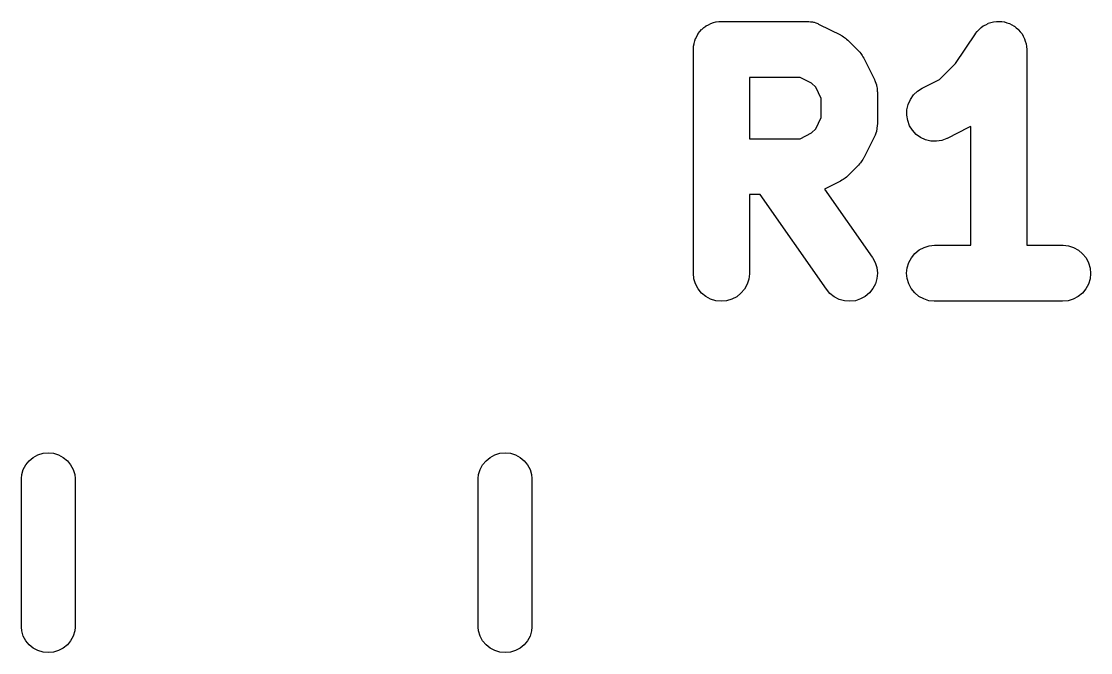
# Model space of a CAD drawing. Extents: x 5.17 to 10.74, y -5.09 to -2.29.
# Drawn here: x 5.6281 to 5.7221, y -3.4436 to -3.3881 of the extents above; entities that cross this region are included whole.
import ezdxf

# ---------------------------------------------------------------- set-up
doc = ezdxf.new("R2010")
doc.units = 0
doc.header["$MEASUREMENT"] = 0
doc.layers.add('BLACK', color=7, linetype='CONTINUOUS')

msp = doc.modelspace()

# ---------------------------------------------------------------- linework, layer by layer
at = {"layer": 'BLACK', "linetype": 'CONTINUOUS'}
for p, q in [((5.68773, -3.38896), (5.68788, -3.38878)), ((5.68788, -3.38878), (5.68789, -3.38878)), ((5.68789, -3.38878), (5.6879, -3.38877)), ((5.6879, -3.38877), (5.68808, -3.38862)), ((5.68808, -3.38862), (5.68826, -3.38848)), ((5.68826, -3.38848), (5.68826, -3.38847)), ((5.68826, -3.38847), (5.68827, -3.38847)), ((5.68827, -3.38847), (5.68847, -3.38836)), ((5.68847, -3.38836), (5.68868, -3.38825)), ((5.68868, -3.38825), (5.68869, -3.38825)), ((5.68869, -3.38825), (5.6887, -3.38825)), ((5.6887, -3.38825), (5.68892, -3.38818)), ((5.68892, -3.38818), (5.68914, -3.38811)), ((5.68914, -3.38811), (5.68915, -3.38811)), ((5.68915, -3.38811), (5.68916, -3.38811)), ((5.68916, -3.38811), (5.68938, -3.38809)), ((5.68938, -3.38809), (5.68962, -3.38807)), ((5.68962, -3.38807), (5.69712, -3.38807)), ((5.69712, -3.38807), (5.69715, -3.38807)), ((5.69715, -3.38807), (5.69722, -3.38807)), ((5.69722, -3.38807), (5.69729, -3.38807)), ((5.69729, -3.38807), (5.69746, -3.3881)), ((5.69746, -3.3881), (5.69763, -3.38812)), ((5.69763, -3.38812), (5.6977, -3.38814)), ((5.6977, -3.38814), (5.69777, -3.38815)), ((5.69777, -3.38815), (5.69792, -3.38821)), ((5.69792, -3.38821), (5.69809, -3.38827)), ((5.69809, -3.38827), (5.69815, -3.3883)), ((5.69815, -3.3883), (5.69822, -3.38833)), ((5.69822, -3.38833), (5.70009, -3.38926)), ((5.71211, -3.38895), (5.71227, -3.38877)), ((5.71227, -3.38877), (5.71245, -3.38862)), ((5.71227, -3.38877), (5.71227, -3.38877)), ((5.71227, -3.38877), (5.71227, -3.38877)), ((5.71245, -3.38862), (5.71264, -3.38847)), ((5.71264, -3.38847), (5.71285, -3.38836)), ((5.71264, -3.38847), (5.71264, -3.38847)), ((5.71264, -3.38847), (5.71264, -3.38847)), ((5.71285, -3.38836), (5.71307, -3.38825)), ((5.71307, -3.38824), (5.71331, -3.38817)), ((5.71307, -3.38825), (5.71307, -3.38824)), ((5.71307, -3.38825), (5.71307, -3.38825)), ((5.71331, -3.38817), (5.71353, -3.38811)), ((5.71353, -3.38811), (5.71379, -3.38809)), ((5.71353, -3.38811), (5.71353, -3.38811)), ((5.71353, -3.38811), (5.71353, -3.38811)), ((5.71379, -3.38809), (5.71401, -3.38807)), ((5.71401, -3.38807), (5.71401, -3.38807)), ((5.71401, -3.38807), (5.71401, -3.38807)), ((5.71401, -3.38807), (5.71427, -3.38809)), ((5.71427, -3.38809), (5.71448, -3.38812)), ((5.71448, -3.38812), (5.71449, -3.38812)), ((5.71449, -3.38812), (5.71449, -3.38812)), ((5.71449, -3.38812), (5.71472, -3.38819)), ((5.71472, -3.38819), (5.71494, -3.38826)), ((5.71494, -3.38826), (5.71494, -3.38826)), ((5.71494, -3.38826), (5.71495, -3.38826)), ((5.71495, -3.38826), (5.71515, -3.38837)), ((5.71515, -3.38837), (5.71536, -3.38849)), ((5.71536, -3.38849), (5.71537, -3.38849)), ((5.71537, -3.38849), (5.71537, -3.38849)), ((5.71537, -3.38849), (5.71554, -3.38863)), ((5.71554, -3.38863), (5.71573, -3.38879)), ((5.71573, -3.38879), (5.71574, -3.38879)), ((5.71574, -3.38879), (5.71574, -3.3888)), ((5.71574, -3.3888), (5.71588, -3.38898)), ((5.68721, -3.39002), (5.68728, -3.38979)), ((5.68728, -3.38979), (5.68735, -3.38957)), ((5.68735, -3.38957), (5.68736, -3.38956)), ((5.68735, -3.38957), (5.68735, -3.38957)), ((5.68736, -3.38956), (5.68747, -3.38936)), ((5.68747, -3.38936), (5.68758, -3.38915)), ((5.68758, -3.38915), (5.68758, -3.38914)), ((5.68758, -3.38914), (5.68759, -3.38914)), ((5.68759, -3.38914), (5.68773, -3.38896)), ((5.70009, -3.38926), (5.70012, -3.38928)), ((5.70012, -3.38928), (5.70024, -3.38935)), ((5.70024, -3.38935), (5.70036, -3.38942)), ((5.70036, -3.38942), (5.70044, -3.38948)), ((5.70044, -3.38948), (5.70052, -3.38954)), ((5.70052, -3.38954), (5.70062, -3.38964)), ((5.70062, -3.38964), (5.70073, -3.38972)), ((5.70073, -3.38972), (5.70167, -3.39066)), ((5.7102, -3.39177), (5.71194, -3.38916)), ((5.71194, -3.38916), (5.71196, -3.38914)), ((5.71196, -3.38913), (5.71211, -3.38895)), ((5.71196, -3.38914), (5.71196, -3.38913)), ((5.71196, -3.38914), (5.71196, -3.38914)), ((5.71196, -3.38914), (5.71196, -3.38914)), ((5.71588, -3.38898), (5.71604, -3.38917)), ((5.71604, -3.38917), (5.71604, -3.38917)), ((5.71604, -3.38917), (5.71604, -3.38917)), ((5.71604, -3.38917), (5.71615, -3.38938)), ((5.71615, -3.38938), (5.71626, -3.38959)), ((5.71626, -3.38959), (5.71626, -3.38959)), ((5.71626, -3.38959), (5.71627, -3.38959)), ((5.71627, -3.38959), (5.71633, -3.38982)), ((5.71633, -3.38982), (5.7164, -3.39005)), ((5.68716, -3.39049), (5.68718, -3.39026)), ((5.68716, -3.39051), (5.68716, -3.39049)), ((5.68716, -3.39053), (5.68716, -3.39051)), ((5.68716, -3.39051), (5.68716, -3.39051)), ((5.68716, -3.39051), (5.68716, -3.39051)), ((5.68716, -3.41021), (5.68716, -3.39053)), ((5.68718, -3.39026), (5.68721, -3.39003)), ((5.68721, -3.39003), (5.68721, -3.39002)), ((5.68721, -3.39002), (5.68721, -3.39002)), ((5.70167, -3.39066), (5.70169, -3.39069)), ((5.70169, -3.39069), (5.70178, -3.39079)), ((5.70178, -3.39079), (5.70187, -3.39089)), ((5.7164, -3.39005), (5.7164, -3.39005)), ((5.7164, -3.39005), (5.7164, -3.39005)), ((5.7164, -3.39005), (5.71643, -3.39029)), ((5.71643, -3.39029), (5.71645, -3.39053)), ((5.71645, -3.39053), (5.71645, -3.40775)), ((5.70187, -3.39089), (5.70193, -3.39098)), ((5.70193, -3.39098), (5.70199, -3.39106)), ((5.70199, -3.39106), (5.70206, -3.39118)), ((5.70206, -3.39118), (5.70213, -3.3913)), ((5.70213, -3.3913), (5.70307, -3.39318)), ((5.70878, -3.39319), (5.7102, -3.39177)), ((5.69208, -3.39299), (5.69208, -3.39838)), ((5.69653, -3.39299), (5.69208, -3.39299)), ((5.69753, -3.39349), (5.69653, -3.39299)), ((5.69791, -3.39386), (5.69753, -3.39349)), ((5.70307, -3.39318), (5.70308, -3.39321)), ((5.70308, -3.39321), (5.70311, -3.39328)), ((5.70311, -3.39328), (5.70314, -3.39334)), ((5.70314, -3.39334), (5.70319, -3.3935)), ((5.70319, -3.3935), (5.70325, -3.39366)), ((5.70726, -3.39395), (5.70878, -3.39319)), ((5.6984, -3.39486), (5.69791, -3.39386)), ((5.70325, -3.39366), (5.70326, -3.39373)), ((5.70326, -3.39373), (5.70328, -3.3938)), ((5.70328, -3.3938), (5.7033, -3.39397)), ((5.7033, -3.39397), (5.70332, -3.39413)), ((5.70332, -3.39413), (5.70332, -3.3942)), ((5.70332, -3.3942), (5.70333, -3.39428)), ((5.70333, -3.39428), (5.70333, -3.39709)), ((5.70623, -3.39493), (5.70651, -3.39454)), ((5.70651, -3.39454), (5.70686, -3.39421)), ((5.70686, -3.39421), (5.70726, -3.39395)), ((5.6984, -3.39651), (5.6984, -3.39486)), ((5.70592, -3.39583), (5.70603, -3.39537)), ((5.70603, -3.39537), (5.70623, -3.39493)), ((5.70591, -3.39631), (5.70592, -3.39583)), ((5.70599, -3.39679), (5.70591, -3.39631)), ((5.69791, -3.39751), (5.6984, -3.39651)), ((5.70332, -3.39727), (5.70329, -3.39743)), ((5.70333, -3.39712), (5.70332, -3.3972)), ((5.70332, -3.3972), (5.70332, -3.39727)), ((5.70333, -3.39709), (5.70333, -3.39712)), ((5.70616, -3.39724), (5.70599, -3.39679)), ((5.70641, -3.39764), (5.70616, -3.39724)), ((5.71146, -3.39734), (5.71134, -3.39741)), ((5.71153, -3.3973), (5.71146, -3.39734)), ((5.71153, -3.40775), (5.71153, -3.3973)), ((5.69653, -3.39838), (5.69753, -3.39788)), ((5.69753, -3.39788), (5.69791, -3.39751)), ((5.70307, -3.39819), (5.70213, -3.40006)), ((5.70309, -3.39812), (5.70307, -3.39819)), ((5.70313, -3.39806), (5.70309, -3.39812)), ((5.70318, -3.3979), (5.70313, -3.39806)), ((5.70324, -3.39774), (5.70318, -3.3979)), ((5.70325, -3.39767), (5.70324, -3.39774)), ((5.70327, -3.3976), (5.70325, -3.39767)), ((5.70329, -3.39743), (5.70327, -3.3976)), ((5.70674, -3.398), (5.70641, -3.39764)), ((5.70713, -3.39828), (5.70674, -3.398)), ((5.70756, -3.39848), (5.70713, -3.39828)), ((5.71134, -3.39741), (5.70946, -3.39835)), ((5.69208, -3.39838), (5.69653, -3.39838)), ((5.70803, -3.39859), (5.70756, -3.39848)), ((5.70851, -3.39861), (5.70803, -3.39859)), ((5.70898, -3.39853), (5.70851, -3.39861)), ((5.70943, -3.39837), (5.70898, -3.39853)), ((5.70946, -3.39835), (5.70943, -3.39837)), ((5.70211, -3.40009), (5.70204, -3.40021)), ((5.70213, -3.40006), (5.70211, -3.40009)), ((5.70167, -3.4007), (5.70073, -3.40164)), ((5.70176, -3.4006), (5.70167, -3.4007)), ((5.70185, -3.4005), (5.70176, -3.4006)), ((5.70191, -3.40041), (5.70185, -3.4005)), ((5.70197, -3.40033), (5.70191, -3.40041)), ((5.70204, -3.40021), (5.70197, -3.40033)), ((5.70021, -3.40203), (5.70009, -3.4021)), ((5.70033, -3.40196), (5.70021, -3.40203)), ((5.70041, -3.4019), (5.70033, -3.40196)), ((5.7005, -3.40185), (5.70041, -3.4019)), ((5.7006, -3.40175), (5.7005, -3.40185)), ((5.70071, -3.40167), (5.7006, -3.40175)), ((5.70073, -3.40164), (5.70071, -3.40167)), ((5.70009, -3.4021), (5.69868, -3.40281)), ((5.69868, -3.40281), (5.70288, -3.4088)), ((5.69302, -3.4033), (5.69208, -3.4033)), ((5.69208, -3.4033), (5.69208, -3.41021)), ((5.69885, -3.41162), (5.69302, -3.4033)), ((5.70632, -3.40884), (5.70663, -3.40847)), ((5.70663, -3.40847), (5.707, -3.40816)), ((5.707, -3.40816), (5.70743, -3.40794)), ((5.70743, -3.40794), (5.70789, -3.4078)), ((5.70789, -3.4078), (5.70836, -3.40775)), ((5.70836, -3.40775), (5.71153, -3.40775)), ((5.71645, -3.40775), (5.71961, -3.40775)), ((5.71961, -3.40775), (5.71965, -3.40775)), ((5.71965, -3.40775), (5.72012, -3.40781)), ((5.72012, -3.40781), (5.72058, -3.40795)), ((5.72058, -3.40795), (5.721, -3.40818)), ((5.721, -3.40818), (5.72137, -3.40849)), ((5.72137, -3.40849), (5.72167, -3.40886)), ((5.70288, -3.4088), (5.7029, -3.40883)), ((5.7029, -3.40883), (5.70313, -3.40925)), ((5.70313, -3.40925), (5.70327, -3.40971)), ((5.70595, -3.40972), (5.7061, -3.40926)), ((5.7061, -3.40926), (5.70632, -3.40884)), ((5.72167, -3.40886), (5.72189, -3.40929)), ((5.72189, -3.40929), (5.72203, -3.40975)), ((5.6872, -3.41069), (5.68716, -3.41021)), ((5.69208, -3.41025), (5.69202, -3.41072)), ((5.69208, -3.41021), (5.69208, -3.41025)), ((5.70327, -3.40971), (5.70333, -3.41019)), ((5.70333, -3.41019), (5.70328, -3.41067)), ((5.7059, -3.4102), (5.70595, -3.40972)), ((5.70595, -3.41067), (5.7059, -3.4102)), ((5.72207, -3.41023), (5.72202, -3.41071)), ((5.72203, -3.40975), (5.72207, -3.41023)), ((5.68734, -3.41115), (5.6872, -3.41069)), ((5.68757, -3.41157), (5.68734, -3.41115)), ((5.69188, -3.41118), (5.69165, -3.4116)), ((5.69202, -3.41072), (5.69188, -3.41118)), ((5.70315, -3.41113), (5.70293, -3.41155)), ((5.70328, -3.41067), (5.70315, -3.41113)), ((5.70608, -3.41113), (5.70595, -3.41067)), ((5.70631, -3.41156), (5.70608, -3.41113)), ((5.72188, -3.41117), (5.72165, -3.41159)), ((5.72202, -3.41071), (5.72188, -3.41117)), ((5.68787, -3.41195), (5.68757, -3.41157)), ((5.68824, -3.41225), (5.68787, -3.41195)), ((5.68866, -3.41248), (5.68824, -3.41225)), ((5.69096, -3.41227), (5.69054, -3.41249)), ((5.69134, -3.41197), (5.69096, -3.41227)), ((5.69165, -3.4116), (5.69134, -3.41197)), ((5.69916, -3.41199), (5.69885, -3.41162)), ((5.69954, -3.41228), (5.69916, -3.41199)), ((5.69997, -3.4125), (5.69954, -3.41228)), ((5.70226, -3.41224), (5.70184, -3.41247)), ((5.70263, -3.41193), (5.70226, -3.41224)), ((5.70293, -3.41155), (5.70263, -3.41193)), ((5.70661, -3.41193), (5.70631, -3.41156)), ((5.70697, -3.41224), (5.70661, -3.41193)), ((5.7074, -3.41247), (5.70697, -3.41224)), ((5.72097, -3.41226), (5.72055, -3.41249)), ((5.72135, -3.41196), (5.72097, -3.41226)), ((5.72165, -3.41159), (5.72135, -3.41196)), ((5.68912, -3.41262), (5.68866, -3.41248)), ((5.6896, -3.41267), (5.68912, -3.41262)), ((5.69008, -3.41263), (5.6896, -3.41267)), ((5.69054, -3.41249), (5.69008, -3.41263)), ((5.70043, -3.41263), (5.69997, -3.4125)), ((5.70091, -3.41267), (5.70043, -3.41263)), ((5.70139, -3.41262), (5.70091, -3.41267)), ((5.70184, -3.41247), (5.70139, -3.41262)), ((5.70785, -3.41262), (5.7074, -3.41247)), ((5.70833, -3.41267), (5.70785, -3.41262)), ((5.70836, -3.41267), (5.70833, -3.41267)), ((5.71961, -3.41267), (5.70836, -3.41267)), ((5.72009, -3.41263), (5.71961, -3.41267)), ((5.72055, -3.41249), (5.72009, -3.41263)), ((5.62877, -3.42668), (5.62913, -3.42639)), ((5.62913, -3.42639), (5.62954, -3.42617)), ((5.62954, -3.42617), (5.62999, -3.42603)), ((5.62999, -3.42603), (5.63045, -3.42599)), ((5.63045, -3.42599), (5.63091, -3.42603)), ((5.63091, -3.42603), (5.63136, -3.42617)), ((5.63136, -3.42617), (5.63177, -3.42639)), ((5.63177, -3.42639), (5.63213, -3.42668)), ((5.66893, -3.42668), (5.66929, -3.42639)), ((5.66929, -3.42639), (5.6697, -3.42617)), ((5.6697, -3.42617), (5.67014, -3.42603)), ((5.67014, -3.42603), (5.67061, -3.42599)), ((5.67061, -3.42599), (5.67107, -3.42603)), ((5.67107, -3.42603), (5.67152, -3.42617)), ((5.67152, -3.42617), (5.67193, -3.42639)), ((5.67193, -3.42639), (5.67229, -3.42668)), ((5.62812, -3.4279), (5.62826, -3.42745)), ((5.62826, -3.42745), (5.62848, -3.42704)), ((5.62848, -3.42704), (5.62877, -3.42668)), ((5.63213, -3.42668), (5.63242, -3.42704)), ((5.63242, -3.42704), (5.63264, -3.42745)), ((5.63264, -3.42745), (5.63278, -3.4279)), ((5.66828, -3.4279), (5.66841, -3.42745)), ((5.66841, -3.42745), (5.66863, -3.42704)), ((5.66863, -3.42704), (5.66893, -3.42668)), ((5.67229, -3.42668), (5.67258, -3.42704)), ((5.67258, -3.42704), (5.6728, -3.42745)), ((5.6728, -3.42745), (5.67293, -3.4279)), ((5.62809, -3.42825), (5.62812, -3.4279)), ((5.62809, -3.4413), (5.62809, -3.42825)), ((5.63278, -3.4279), (5.63281, -3.42825)), ((5.63281, -3.42825), (5.63281, -3.4413)), ((5.66824, -3.42825), (5.66828, -3.4279)), ((5.66824, -3.4413), (5.66824, -3.42825)), ((5.67293, -3.4279), (5.67297, -3.42825)), ((5.67297, -3.42825), (5.67297, -3.4413)), ((5.62812, -3.44164), (5.62809, -3.4413)), ((5.63281, -3.4413), (5.63278, -3.44164)), ((5.66828, -3.44164), (5.66824, -3.4413)), ((5.67297, -3.4413), (5.67293, -3.44164)), ((5.62826, -3.44209), (5.62812, -3.44164)), ((5.62848, -3.4425), (5.62826, -3.44209)), ((5.63264, -3.44209), (5.63242, -3.4425)), ((5.63278, -3.44164), (5.63264, -3.44209)), ((5.66841, -3.44209), (5.66828, -3.44164)), ((5.66863, -3.4425), (5.66841, -3.44209)), ((5.6728, -3.44209), (5.67258, -3.4425)), ((5.67293, -3.44164), (5.6728, -3.44209)), ((5.62877, -3.44286), (5.62848, -3.4425)), ((5.62913, -3.44315), (5.62877, -3.44286)), ((5.62954, -3.44337), (5.62913, -3.44315)), ((5.62999, -3.44351), (5.62954, -3.44337)), ((5.63136, -3.44337), (5.63091, -3.44351)), ((5.63177, -3.44315), (5.63136, -3.44337)), ((5.63213, -3.44286), (5.63177, -3.44315)), ((5.63242, -3.4425), (5.63213, -3.44286)), ((5.66893, -3.44286), (5.66863, -3.4425)), ((5.66929, -3.44315), (5.66893, -3.44286)), ((5.6697, -3.44337), (5.66929, -3.44315)), ((5.67014, -3.44351), (5.6697, -3.44337)), ((5.67152, -3.44337), (5.67107, -3.44351)), ((5.67193, -3.44315), (5.67152, -3.44337)), ((5.67229, -3.44286), (5.67193, -3.44315)), ((5.67258, -3.4425), (5.67229, -3.44286)), ((5.63045, -3.44355), (5.62999, -3.44351)), ((5.63091, -3.44351), (5.63045, -3.44355)), ((5.67061, -3.44355), (5.67014, -3.44351)), ((5.67107, -3.44351), (5.67061, -3.44355))]:
    msp.add_line(p, q, dxfattribs=at)

doc.saveas('drawing.dxf')
